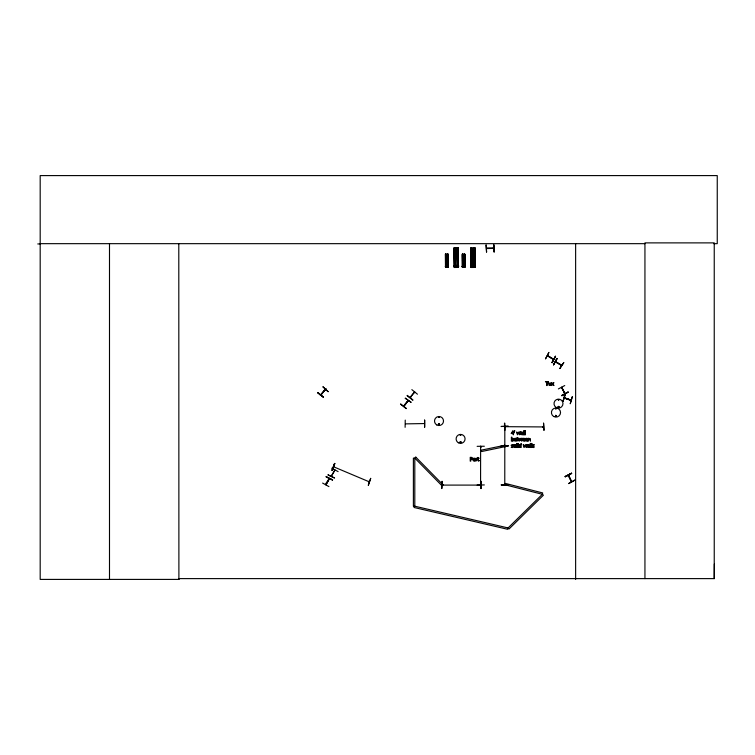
<?xml version="1.0" encoding="UTF-8"?>
<svg xmlns="http://www.w3.org/2000/svg" width="755" height="755" viewBox="0 0 755 755"><rect width="100%" height="100%" fill="white"/><g stroke="black" fill="none" stroke-linecap="round" stroke-linejoin="round"><path stroke-width="1.13" d="M713.72 243.667L717.25 243.667L717.25 175.594L40.185 175.594L40.185 579.406L178.897 579.406L178.803 578.613L714.239 578.613L714.343 564.013M547.422 355.85L553.566 359.493M552.971 359.22L553.698 359.276M555.378 361.824L561.711 365.297M326.377 484.172C323.414 486.06 330.567 476.99 328.802 478.981M480.614 446.318L480.869 447.12L480.859 446.318M504.727 446.262L504.727 446.762M505.114 484.663L505.388 483.426L542.675 492.93L542.335 494.289L505.038 484.785M438.617 417.27L439.391 417.373L438.664 417.185M438.344 424.206C439.74 426.943 439.693 421.847 438.391 424.555M439.486 424.518C438.759 422.658 438.221 425.877 439.429 424.499M460.257 435.229L460.994 435.135L460.257 435.04M459.899 442.251C462.202 440.071 460.201 444.912 460.144 441.788M461.031 442.251C459.578 443.817 460.692 440.439 460.975 442.468M555.586 408.795L556.36 408.691L555.633 408.889M558.87 399.961C558.087 398.413 558.105 401.292 558.842 399.763M558.077 406.86C559.21 408.71 558.681 405.086 558.068 407.219M559.191 406.973C557.133 408.851 558.492 405.171 559.059 406.652M480.576 446.469L480.907 446.969M504.765 446.262L505.057 446.837M410.05 397.545L414.523 391.883M414.674 392.138L414.391 392.713M325.103 389.957C310.173 407.341 336.56 375.83 320.79 394.903M504.812 445.714L504.802 426.518M456.511 267.157L456.001 266.373M473.328 267.213L473.055 266.26M329.359 478.717L326.037 484.776M335.003 470.195L331.351 476.16L334.786 469.903M565.08 394.318L563.051 401.254L565.051 394.308M563.003 401.235L565.382 394.421M571.091 400.103L564.202 397.961M331.917 470.139L334.644 463.457M332.172 470.242L334.89 463.561M368.77 481.322L369.365 481.605M405.69 423.876L424.574 423.555M564.447 393.204L564.995 393.648M564.976 393.553L561.692 387.239M408.153 400.707L403.717 406.209M486.55 248.301L487.352 248.537M504.925 426.679L543.553 426.934M480.123 485.172L480.539 484.804M543.402 426.641L542.751 426.934L543.553 426.679M322.621 483.077L328.925 486.598M332.615 479.878L326.094 476.754L332.596 479.906M328.066 474.904L334.588 478.028L328.085 474.876M331.738 468.223L338.108 471.611M326.018 484.814L329.444 478.585M545.544 358.776L548.923 352.396L545.582 358.804M548.111 355.964L547.526 355.567M551.83 362.513L555.557 356.332M553.509 364.769L556.935 358.408L553.594 364.825M553.585 364.816L557.284 358.616M555.482 361.89L561.512 365.467M556.124 361.947L555.538 361.588M560.823 365.156L561.682 365.203L555.652 361.654M559.851 368.534L563.834 362.504L559.804 368.506M568.392 475.225L571.573 481.709L568.619 475.121M403.916 406.218L408.313 400.641L403.84 406.114M412.919 399.942L407.313 395.393M400.537 404.208L406.218 408.653M405.256 398.234L411.164 402.387L405.284 398.196M410.965 397.064L410.097 397.489L414.721 392.043M403.566 405.992L408.144 400.641M417.449 394.195L411.852 389.646M493.619 248.48L486.692 248.263M493.109 248.121L493.761 248.15M505.001 426.679L505.623 426.65M543.458 426.962L542.826 426.934M317.685 392.789L323.442 397.168L317.704 392.76M325.15 389.344L325.027 389.967M320.913 394.818L325.414 389.467M328.114 391.675L322.866 386.711L328.151 391.637M333.672 466.816L369.195 481.803L368.591 481.558M555.623 415.307C554.519 418.043 558.351 414.986 555.52 415.458M556.218 416.335C556.982 414.41 554.34 416.6 556.284 416.222M561.503 387.504L564.797 393.685L561.795 387.353M558.37 388.929L564.74 385.55M561.692 395.375L568.137 392.147M568.232 475.433L571.469 481.766M565.099 476.433L571.582 473.253M565.221 476.679L571.695 473.489M574.942 480.105L568.619 483.596L574.923 480.057M553.472 359.465L547.554 355.633L553.623 359.201M463.891 266.534L463.561 267.062M438.844 423.763L439.334 423.829M460.767 442.874L460.144 442.713M494.242 251.877L493.685 244.667L494.204 251.877M486.626 248.301L493.61 248.112M493.77 248.395L486.55 248.555M486.626 252.038L486.069 244.828L486.522 252.038M424.612 420.101L424.631 427.311L424.659 420.101M405.114 427.321L405.246 420.101M454.01 247.942L458.181 247.885L458.389 267.421L454.217 267.487L454.01 247.942L454.312 267.487M475.018 247.885L470.846 247.942L471.073 267.487L475.225 267.421L474.999 247.885L475.14 267.421M454.312 249.924L457.917 249.886M471.148 249.924L474.753 249.886M454.321 251.245L457.936 251.207M471.158 251.245L474.772 251.207M454.35 253.227L457.955 253.189M471.186 253.227L474.791 253.189M448.121 254.18L445.346 254.218L445.497 267.251L448.262 267.213L448.064 254.18M454.359 254.992L457.964 254.954M471.195 254.992L474.801 254.954M445.544 255.539L447.951 255.52M462.381 255.539L464.787 255.52M445.554 256.426L447.96 256.398M462.39 256.426L464.797 256.398M454.378 256.974L457.992 256.936M471.214 256.974L474.829 256.936M445.573 257.748L447.979 257.719M462.409 257.748L464.816 257.719M445.582 258.927L447.989 258.899M462.419 258.927L464.825 258.899M445.592 260.248L447.998 260.22M462.428 260.248L464.835 260.22M454.482 265.486L458.087 265.439M471.318 265.486L474.923 265.439M445.658 265.92L448.064 265.892M453.887 266.062L458.691 266.005M462.494 265.92L464.901 265.892M445.261 266.298L448.47 266.364M453.887 266.213L458.691 266.156M470.724 266.062L475.527 266.005M462.098 266.298L465.307 266.26M470.724 266.213L475.527 266.156M462.098 266.402L465.307 266.364M472.838 266.373L473.404 266.402L472.904 266.421M462.324 267.251L465.099 267.213L464.901 254.18L462.183 254.218L462.381 267.251L462.371 254.218M504.5 423.206L504.576 430.416M543.534 423.196L543.977 430.416L543.581 423.196M542.826 426.688L543.477 426.679M484.342 446.243L477.132 446.337M501.32 446.082L508.53 445.686L501.32 446.13M442.119 481.36L441.798 488.579L442.062 481.36M480.897 484.295L480.614 484.955M442.864 484.842L442.213 485.097L480.775 485.097L480.067 485.125M442.213 485.097L442.864 485.087M484.342 484.927L477.132 485.078M506.473 484.833L501.32 484.861L508.54 485.116L501.32 484.767M501.32 485.135L508.54 485.087M480.793 488.579L480.85 481.36M505.17 445.969L508.257 445.78L501.046 445.997M37.75 243.95L40.185 243.941M40.185 243.667L644.94 243.667M564.438 397.743L571.006 400.046M564.731 393.053L564.712 393.751M326.122 476.707L332.474 480.142M407.087 395.677L412.749 400.15M400.726 403.972L406.388 408.446M504.774 484.644L504.802 446.186M317.912 392.524L323.376 397.243M480.897 446.469L480.869 447.045M480.576 484.804L480.614 446.394M493.742 244.667L493.893 251.877M474.763 247.885L474.942 267.43M474.536 247.885L474.744 267.43L474.461 249.037M474.31 249.037L474.527 267.43M474.065 247.895L474.272 267.43L473.989 247.895M473.772 249.046L473.942 266.288M473.687 267.44L472.592 267.449M472.12 249.084L472.309 267.468M472.073 267.478L471.866 247.933L472.007 267.478M471.573 249.084L471.847 267.478M471.394 247.942L471.62 267.478M471.318 247.942L471.535 267.478M471.12 247.942L471.299 267.487M470.931 247.942L471.148 267.487M464.797 254.18L464.91 267.213M464.58 254.18L464.731 267.223M464.495 254.19L464.58 267.223M464.325 254.19L464.448 267.223M464.174 254.19L464.268 267.223M464.08 267.223L463.343 267.232M463.013 254.209L463.164 267.242M462.834 254.218L462.957 267.251M462.664 254.218L462.787 267.251M462.56 254.218L462.636 267.251M458.087 247.885L458.304 267.421M457.926 247.885L458.106 267.43M457.7 247.885L457.898 266.279M457.615 247.885L457.823 267.43M457.473 247.895L457.587 266.279M457.228 247.895L457.436 267.43M457.152 247.895L457.398 267.43M456.935 249.046L457.2 266.288M456.85 267.44L455.756 267.449M455.284 249.084L455.397 267.468M455.237 267.478L455.029 247.933L455.171 267.478M454.727 247.933L454.925 267.478M454.784 267.478L454.557 247.942L454.699 267.478M454.284 247.942L454.538 267.478M447.932 254.18L448.074 267.213M447.809 254.18L447.894 267.223M447.649 254.19L447.8 267.223M447.47 254.19L447.63 267.223M447.337 254.19L447.432 267.223M447.243 267.223L446.507 267.232M446.186 254.209L446.271 267.251M445.978 254.218L446.167 267.251M445.809 254.218L445.969 267.251M445.667 254.218L445.865 267.251M445.535 254.218L445.695 267.251M504.802 423.206L504.84 430.416M481.114 481.36L481.161 488.57M714.239 578.613L714.239 242.883L644.94 242.883L644.94 578.613M575.631 243.667L575.631 579.406M178.793 243.667L178.897 579.406M109.494 243.667L109.494 579.406M513.287 439.703C511.966 443.232 511.815 436.23 513.287 439.703M475.433 459.701L475.084 460.814A1.132 1.132 0 0 1 474.433 461.182L473.074 460.578L473.234 458.587A1.142 1.142 0 0 1 473.885 458.209L474.433 458.209A1.123 1.123 0 0 1 475.084 458.587L475.433 459.701M513.787 439.665L513.06 441.118L511.39 441.147L511.39 437.164L511.871 437.164C510.776 439.438 514.174 437.211 513.787 439.665M516.08 446.045L515.731 447.158A1.132 1.132 0 0 1 515.08 447.526L513.721 446.922L513.881 444.931A1.142 1.142 0 0 1 514.533 444.553L515.08 444.553A1.123 1.123 0 0 1 515.731 444.931L516.08 446.045M514.108 439.401L514.674 440.995L516.505 440.967L514.599 439.995L516.562 439.769L516.08 438.381L514.882 438.306L514.108 439.401M518.798 445.714L519.223 447.337L521.177 447.47L521.177 443.487L520.695 444.723A1.302 1.302 0 0 0 519.742 444.563A1.123 1.123 0 0 0 519.138 444.931L518.798 445.714M522.517 439.401L523.083 440.995L524.914 440.967L522.998 439.995L524.961 439.769L524.48 438.381L523.281 438.306L522.517 439.401M525.272 439.401L525.839 440.995L527.669 440.967L525.754 439.995L527.726 439.769L527.235 438.381L526.037 438.306L525.272 439.401M514.74 430.831L514.278 432.313L514.174 430.831L514.74 430.831M472.639 458.464L472.092 459.484L470.743 459.701L470.743 461.126L470.233 461.126L470.233 457.313L471.988 457.445L472.639 458.464M511.239 445.233C512.9 446.903 512.654 446.752 511.21 447.3L512.428 447.526A1.095 1.095 0 0 0 512.994 447.281C513.117 445.459 510.814 445.242 513.173 444.752L511.239 445.233M532.398 445.233C534.021 446.894 533.86 446.743 532.369 447.3L533.587 447.526A1.095 1.095 0 0 0 534.153 447.281C534.276 445.459 531.973 445.242 534.332 444.752L532.398 445.233M473.432 459.21C473.781 463.645 476.15 456.917 473.432 459.21M514.07 445.563C514.429 449.989 516.798 443.26 514.07 445.563M519.327 445.592C519.666 449.838 521.733 443.223 519.327 445.592M520.714 433.71L520.686 433.983A0.982 0.982 0 0 0 520.837 434.512L522.96 434.814L522.79 432.238L520.922 432.02L522.479 432.936L520.714 433.71M527.226 446.365L527.198 446.639A0.982 0.982 0 0 0 527.349 447.168L529.472 447.47L529.302 444.893L527.434 444.676L528.991 445.592L527.226 446.365M446.271 259.437C446.951 261.475 447.847 257.983 446.271 259.437M455.397 255.766C456.416 258.814 457.757 253.576 455.397 255.766M463.108 259.437C463.787 261.475 464.684 257.983 463.108 259.437M472.234 255.766C473.253 258.814 474.593 253.576 472.234 255.766M472.111 458.474L470.743 459.276L470.743 457.747L472.111 458.474M521.214 433.766L521.941 434.427L522.479 433.323L521.214 433.766M527.726 446.422L528.453 447.083L528.991 445.978L527.726 446.422M519.978 431.954L519.497 434.172L518.808 431.954L517.732 434.172L516.722 431.954L517.458 434.814L518.591 432.615L519.733 434.814L520.459 431.954L519.978 431.954M521.78 438.287L521.309 440.495L520.61 438.287L519.534 440.495L519.034 438.287L517.562 438.287L517.081 437.466C516.014 440.203 519.195 443.204 517.562 438.683L518.44 438.287L519.261 441.147L520.393 438.938L521.545 441.147L522.262 438.287L521.78 438.287M526.49 444.61L526.009 446.828L525.32 444.61L524.244 446.828L523.234 444.61L523.97 447.47L525.102 445.271L526.244 447.47L526.971 444.61L526.49 444.61M514.646 439.08C516.467 440.826 516.137 437.438 514.646 439.08M523.055 439.08C524.867 440.826 524.536 437.438 523.055 439.08M525.81 439.08C527.622 440.826 527.301 437.438 525.81 439.08M414.391 506.114L414.07 507.483L507.775 529.312L508.087 527.943L542.401 494.223L543.383 495.223L509.078 528.944L508.087 527.943L414.391 506.114M572.29 396.828L570.242 403.765L572.243 396.819M564.315 397.979L571.006 400.358L564.325 398.045M334.607 463.447L332.266 470.28L334.607 463.447M370.677 478.377L368.327 485.21L370.677 478.377M555.472 356.284L552.131 362.693L555.472 356.284M553.415 382.653L552.707 383.719L551.433 382.653L552.415 384.097L551.424 385.512L552.679 384.437L553.962 385.512L552.981 384.059L553.962 382.653L553.415 382.653M512.824 431.605L511.541 433.096L512.824 433.096L512.824 431.605M512.843 431.001L511.144 433.502L512.824 433.502L513.315 434.814L513.768 433.096L512.843 431.001M415.797 457.124L414.797 458.106L413.391 458.106L413.391 506.209L414.797 506.209L414.797 458.106L441.769 485.559L442.77 484.568L415.797 457.124M476.584 458.946L475.933 461.126L475.933 458.266L477.443 458.285L476.584 458.946M528.906 438.428L528.207 438.287L528.207 441.147L528.689 439.004L529.434 438.664L530.454 441.147L530.321 438.636L528.906 438.428M550.565 385.192L548.951 385.182L548.8 382.653L549.829 385.135L550.565 384.786L551.046 382.653L551.046 385.512L550.565 385.192M568.09 392.053L561.862 395.714L568.09 392.053M571.563 473.225L565.269 476.764L571.563 473.225M479.189 460.663L478.396 460.578L478.33 458.662L479.217 458.266L477.849 457.445C477.302 458.134 477.66 462.409 479.217 460.663M504.878 445.271L481.331 450.15L481.614 451.518L505.17 446.639L504.878 445.271M508.257 426.273L501.037 426.481L508.257 426.264M548.479 381.7L545.412 381.7L546.686 382.153L546.686 385.512L547.196 385.512L547.196 382.153L548.479 381.7M524.13 430.831L523.649 430.831L523.649 434.814L524.13 434.814L524.13 430.831M525.329 430.831L524.848 430.831L524.848 434.814L525.329 434.814L525.329 430.831M517.062 443.487L516.58 443.487L516.58 447.47L517.062 447.47L517.062 443.487M530.642 443.487L530.161 443.487L530.161 447.47L530.642 447.47L530.642 443.487M531.841 443.487L531.36 443.487L531.36 447.47L531.841 447.47L531.841 443.487M518.298 443.638L517.751 444.138L518.298 443.638M518.26 444.61L517.779 444.61L517.779 447.47L518.26 447.47L518.26 444.61M553.698 416.496A4.568 4.568 0 0 0 560.54 412.541A4.568 4.568 0 0 0 553.698 408.587A4.568 4.568 0 0 0 553.698 416.496M458.351 442.77A4.492 4.492 0 0 0 465.089 438.882A4.492 4.492 0 0 0 458.351 434.984A4.492 4.492 0 0 0 458.351 442.77M556.246 407.492A4.492 4.492 0 0 0 562.985 403.604A4.492 4.492 0 0 0 556.246 399.716A4.492 4.492 0 0 0 556.246 407.492M436.758 424.923A4.511 4.511 0 0 0 443.525 421.016A4.511 4.511 0 0 0 436.758 417.109A4.511 4.511 0 0 0 436.758 424.923"/></g></svg>
